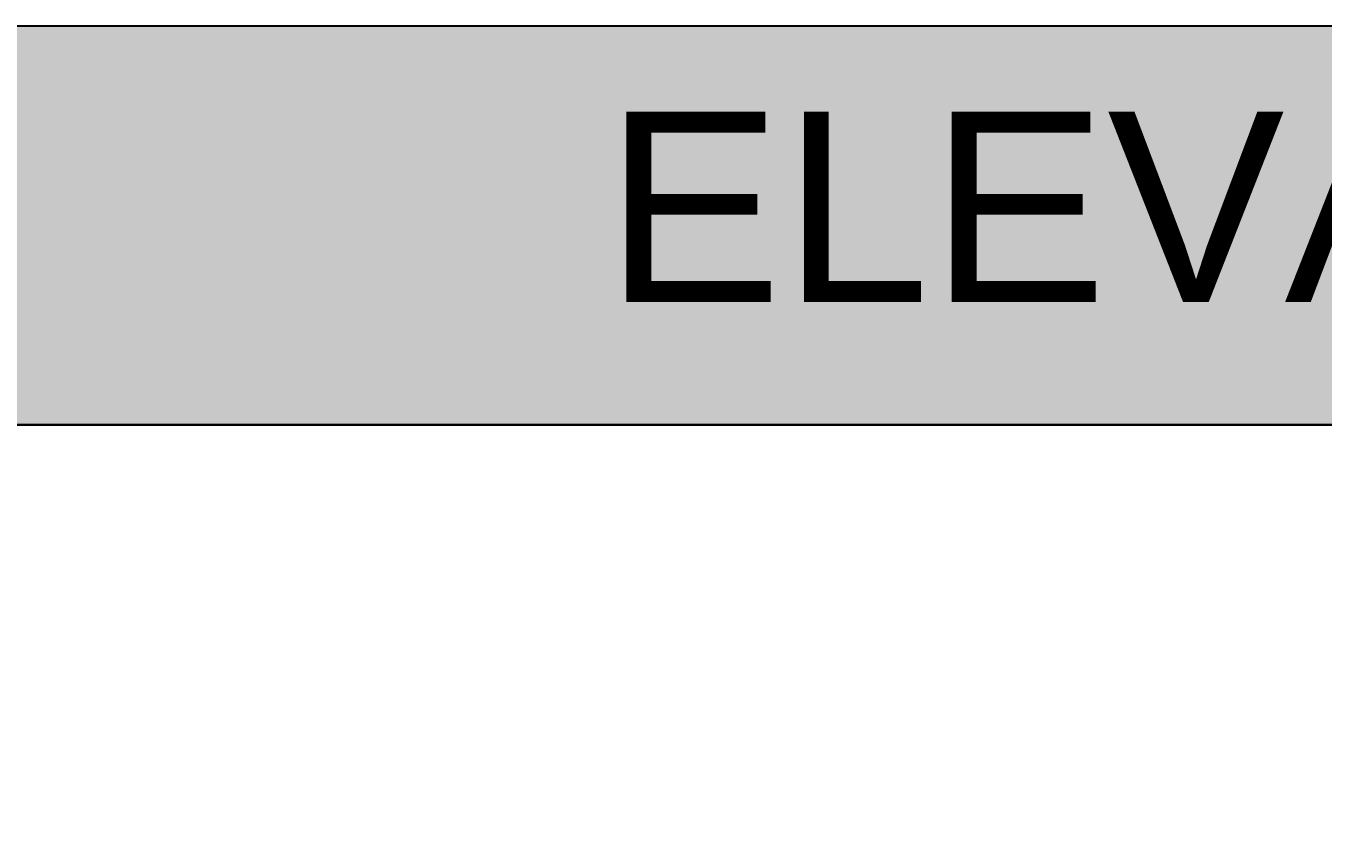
# Model space of a CAD drawing. Header units: millimetres. Extents: x 61831 to 121408, y 302 to 24841.
# Drawn here: x 83131 to 89946, y 20615 to 24841 of the extents above; entities that cross this region are included whole.
import ezdxf

# ---------------------------------------------------------------- set-up
doc = ezdxf.new("R2010")
doc.units = ezdxf.units.MM
doc.layers.add('www.cad-blocks.net', color=7, linetype='Continuous')
doc.styles.get("Standard").update_dxf_attribs({"font": 'arial.ttf'})

# ---------------------------------------------------------------- blocks, each defined once
blk = doc.blocks.new('FORMAT')
at = {"layer": 'www.cad-blocks.net', "true_color": 0x546d8e}
h = blk.add_hatch(color=155, dxfattribs=at)
h.set_gradient(color1=(68, 68, 68), color2=(84, 109, 142), tint=1)
h.paths.add_polyline_path([(69289.5, 24841.1), (69289.5, 22745.2), (121407.7, 22745.2), (121407.7, 24841.1)])
at = {"layer": 'www.cad-blocks.net', "color": 155, "true_color": 0x546d8e}
for p, q in [((69289.5, 24841.1), (121407.7, 24841.1)), ((121407.7, 22745.2), (69289.5, 22745.2)), ((69289.5, 22745.2), (121407.7, 22745.2)), ((69289.5, 22745.2), (121407.7, 22745.2))]:
    blk.add_line(p, q, dxfattribs=at)
blk.add_lwpolyline([(69289.5, 22745.2), (121407.7, 22745.2), (121407.7, 1594), (69289.5, 1594)], close=True, dxfattribs=at)
at = {"layer": 'www.cad-blocks.net', "insert": (86171.6, 24390.1), "char_height": 1000, "attachment_point": 1}
blk.add_mtext_dynamic_manual_height_columns('{\\C255;\\c16777215;ELEVATION COLOR TREES}', width=30676.089, gutter_width=12.5, heights=[0], dxfattribs=at)

msp = doc.modelspace()

# ---------------------------------------------------------------- block references
msp.add_blockref('FORMAT', (0, 0))

doc.saveas('drawing.dxf')
